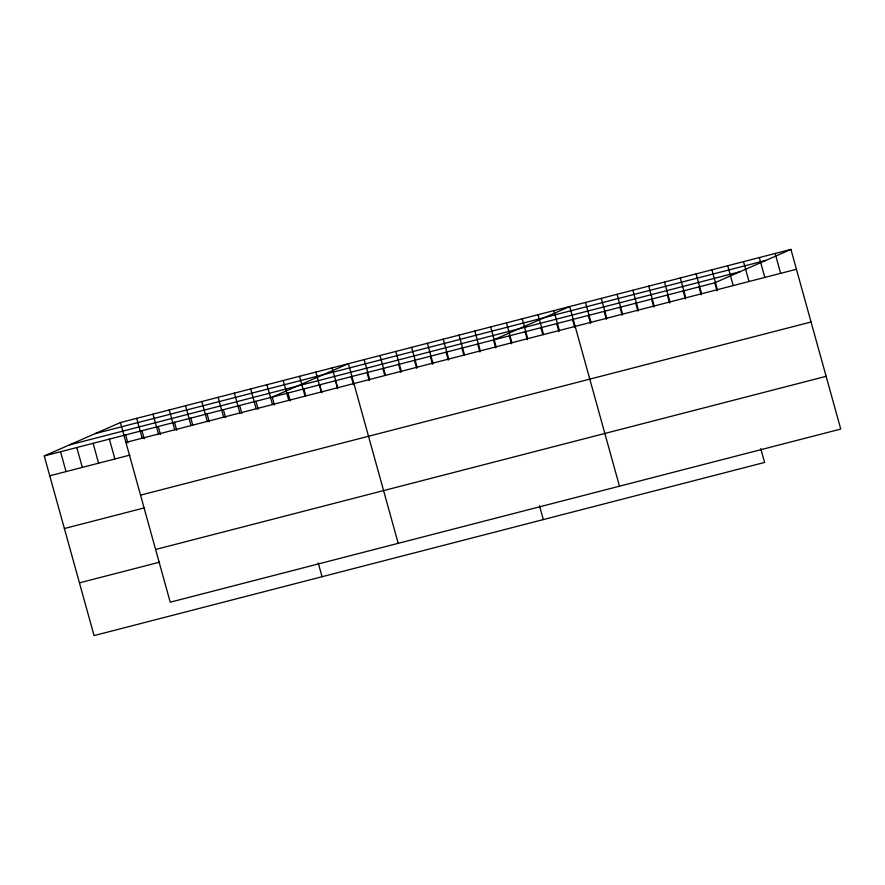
<?xml version="1.0" encoding="UTF-8"?>
<svg xmlns="http://www.w3.org/2000/svg" width="885" height="885" viewBox="0 0 885 885"><rect width="100%" height="100%" fill="white"/><g stroke="black" fill="none" stroke-linecap="round" stroke-linejoin="round"><path stroke-width="1.33" d="M760.757 448.64L764.585 462.446L94.076 635.596L44.25 455.941L120.415 422.554L790.924 249.404L840.75 429.059L170.23 602.198L120.415 422.554M44.25 455.941L714.77 282.802L790.924 249.404M95.281 433.573L765.79 260.422M69.384 444.923L739.904 271.772M125.913 442.411L796.434 269.261M49.759 475.798L129.929 455.1M140.538 495.135L811.058 321.996M64.384 528.533L144.543 507.835M155.605 549.474L826.125 376.324M79.451 582.861L159.61 562.163M775.127 253.486L780.625 273.343M759.319 257.568L764.828 277.425M743.511 261.65L749.02 281.507M727.713 265.732L733.211 285.59M711.905 269.814L717.414 289.66M714.77 282.802L716.972 290.745M696.097 273.896L701.606 293.743M698.962 286.884L701.163 294.816M680.288 277.978L685.798 297.825M683.154 290.966L685.355 298.898M664.491 282.05L669.989 301.907M667.356 295.037L669.558 302.98M648.683 286.132L654.192 305.989M651.548 299.119L653.75 307.062M632.875 290.214L638.384 310.071M635.74 303.201L637.941 311.144M617.077 294.296L622.575 314.153M619.931 307.283L622.144 315.226M601.269 298.378L606.778 318.235M604.134 311.365L606.336 319.308M585.461 302.46L590.97 322.317M588.326 315.447L590.527 323.39M619.478 486.197L569.663 306.542L493.498 339.94L495.7 347.882M572.518 319.529L574.719 327.472M553.855 310.624L559.364 330.481M556.72 323.611L558.922 331.554M538.047 314.706L543.556 334.563M540.912 327.693L542.748 334.309M522.238 318.788L527.748 338.645M525.104 331.775L527.305 339.718M506.441 322.87L511.939 342.727M509.306 335.858L511.508 343.8M490.633 326.952L496.142 346.809M539.485 505.777L543.313 519.583M474.825 331.034L480.334 350.891M477.69 344.022L479.891 351.964M459.027 335.116L464.525 354.962M461.881 348.104L463.718 354.719M443.219 339.198L448.728 359.044M446.084 352.186L448.286 360.118M427.411 343.269L432.92 363.127M430.276 356.257L432.477 364.2M411.602 347.351L417.112 367.209M414.468 360.339L416.669 368.282M395.805 351.433L401.314 371.291M398.67 364.421L400.872 372.364M379.997 355.516L385.506 375.373M382.862 368.503L384.698 375.129M364.189 359.598L369.698 379.455M367.054 372.585L369.255 380.528M398.206 543.335L348.391 363.68L272.226 397.077L274.427 405.02M351.245 376.667L353.458 384.61M332.107 367.883L337.605 387.741M335.448 380.749L337.65 388.692M319.64 384.831L321.841 392.774M315.823 372.087L321.321 391.944M303.832 388.913L305.668 395.529M299.539 376.302L305.037 396.148M288.034 392.995L290.236 400.938M283.255 380.506L288.753 400.352M318.213 562.915L322.051 576.721M266.971 384.709L272.469 404.567M255.942 401.281L258.143 409.224M250.687 388.913L256.185 408.77M239.658 405.485L241.859 413.428M234.403 393.117L239.901 412.974M223.374 409.689L225.575 417.631M218.119 397.321L223.617 417.178M207.09 413.892L209.291 421.835M201.835 401.524L207.333 421.382M190.806 418.096L192.642 424.723M185.551 405.728L191.049 425.585M174.522 422.311L176.723 430.243M169.267 409.932L174.765 429.789M158.238 426.515L160.439 434.458M152.983 414.147L158.481 433.993M141.954 430.718L144.155 438.661M136.699 418.351L142.197 438.208M125.67 434.922L127.871 442.865M109.386 439.126L114.895 458.983M93.102 443.33L98.611 463.187M76.818 447.533L82.327 467.391M60.534 451.737L66.043 471.594"/></g></svg>
